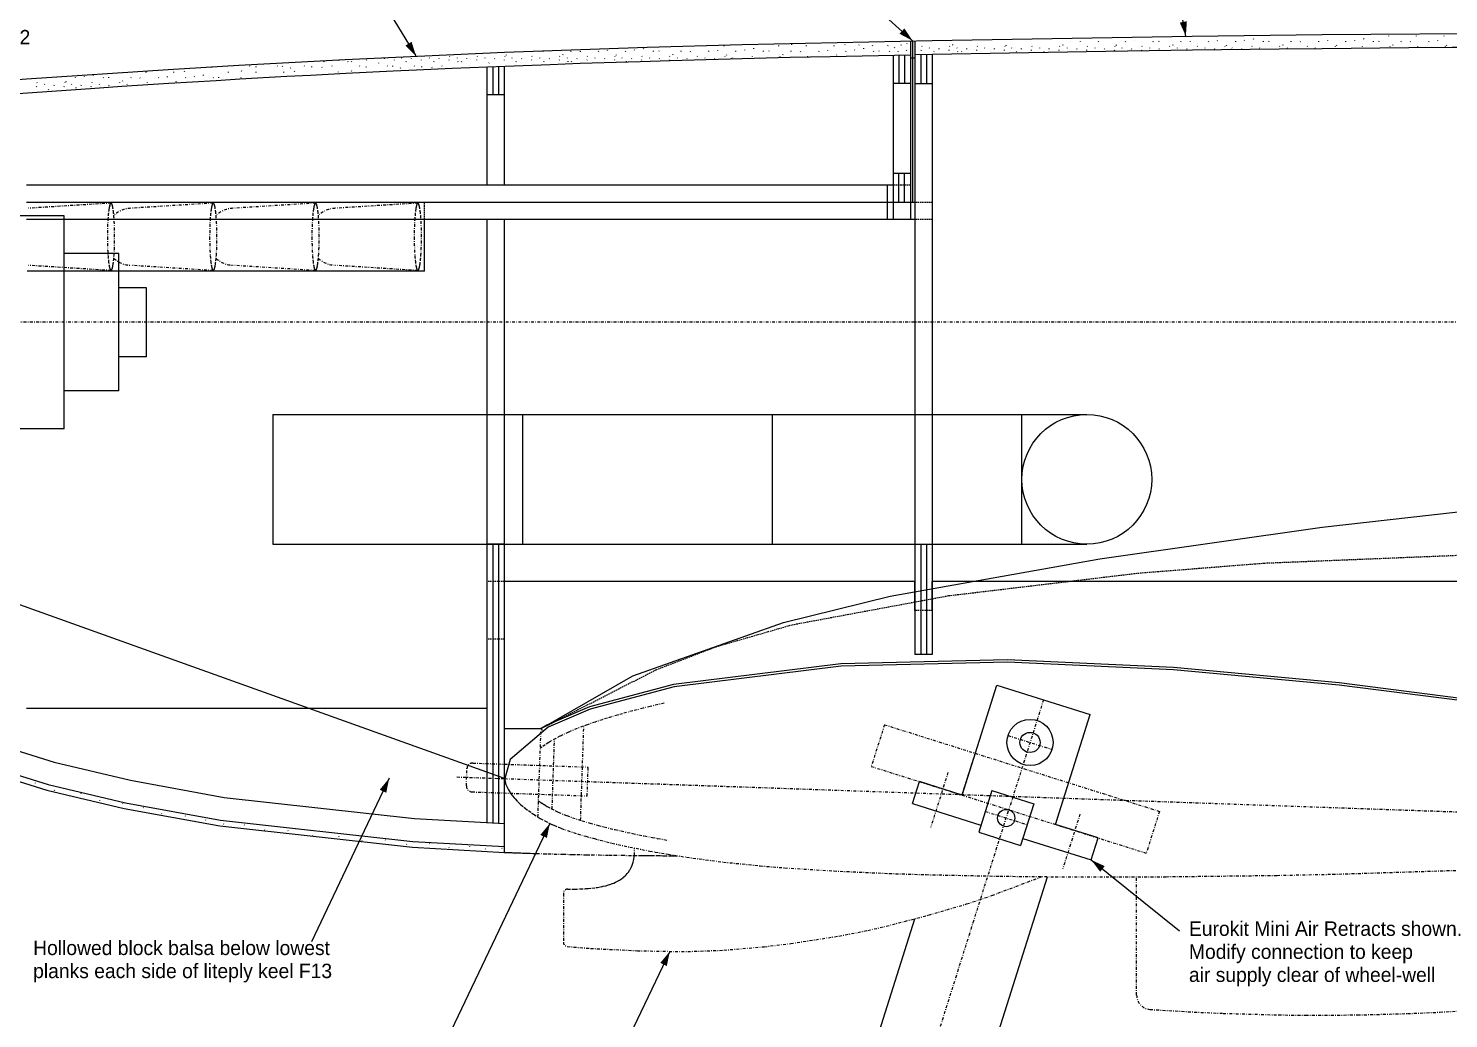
# Model space of a CAD drawing. Extents: x -1638 to 412, y -412 to 1290.
# Drawn here: x -1431 to -1184.7, y 964.2 to 1135.9 of the extents above; entities that cross this region are included whole.
import ezdxf
from ezdxf.enums import TextEntityAlignment as Align

# ---------------------------------------------------------------- set-up
doc = ezdxf.new("R2010")
doc.units = 0
doc.linetypes.add('DASHDOT', pattern=[1, 0.5, -0.25, 0, -0.25])
doc.linetypes.add('HIDDEN', pattern=[0.375, 0.25, -0.125])
for name, color, linetype in [('1', 7, 'CONTINUOUS'), ('4', 7, 'CONTINUOUS'), ('7', 7, 'CONTINUOUS'), ('8', 7, 'CONTINUOUS')]:
    doc.layers.add(name, color=color, linetype=linetype)
doc.styles.add('txt', font='TXT', dxfattribs={"height": 0.2})

# ---------------------------------------------------------------- blocks, each defined once
blk = doc.blocks.new('*O1')
at = {"layer": '1', "color": 195, "linetype": 'CONTINUOUS'}
for p, q in [((-76.2, 11.2522), (-76.2, -11.2522)), ((-76.2, 11.2522), (64.9478, 11.2522)), ((-32.9006, 11.2522), (-32.9006, -11.2522)), ((10.3988, 11.2522), (10.3988, -11.2522)), ((53.6956, -11.2522), (53.6956, 11.2522)), ((-76.2, -11.2522), (64.9478, -11.2522))]:
    blk.add_line(p, q, dxfattribs=at)
blk.add_circle((64.94775, 0), 11.2522, dxfattribs=at)
blk = doc.blocks.new('*D17')
at = {"layer": '7', "color": 215, "linetype": 'CONTINUOUS'}
blk.add_line((0, 0), (-13.4612, -28.3673), dxfattribs=at)
blk.add_solid([(-1.6364, -1.9907), (0, 0), (-0.5071, -2.5265)], dxfattribs=at)
blk = doc.blocks.new('*D20')
at = {"layer": '7', "color": 215, "linetype": 'CONTINUOUS'}
blk.add_line((0, 0), (-5.2664, 28.9411), dxfattribs=at)
blk.add_solid([(0.1673, 2.5715), (0, 0), (-1.0625, 2.3477)], dxfattribs=at)
blk = doc.blocks.new('*O22')
at = {"layer": '1', "color": 195, "linetype": 'CONTINUOUS'}
for p, q in [((-23.8168, 18), (-14.8168, 20.25)), ((-14.8168, -20.25), (-14.8168, 20.25)), ((-4.1168, 20.25), (-14.8168, 20.25)), ((-4.1168, -20.25), (-4.1168, 20.25)), ((-2.8168, -20.25), (-2.8168, 20.25)), ((9.1832, 20.25), (-2.8168, 20.25)), ((9.1832, -20.25), (9.1832, 20.25)), ((-23.8168, -18), (-23.8168, 18)), ((-2.8168, 19), (-4.1168, 19)), ((47.2832, 18.4886), (9.1832, 18.4886)), ((47.2832, -18.4912), (47.2832, 18.4886)), ((56.8082, 11.9049), (47.2832, 11.9049)), ((56.8082, -11.9076), (56.8082, 11.9049)), ((-50.1168, 0), (-50.1168, 9.4)), ((-50.1168, 9.4), (-48.8168, 9.4)), ((-48.8168, 0), (-48.8168, 9.4)), ((-29.2168, 9.4), (-36.7168, 9.4)), ((-36.7168, -9.4), (-36.7168, 9.4)), ((-29.2168, -9.4), (-29.2168, 9.4)), ((-55.3168, 6.25), (-54.7586, 7.2169)), ((-55.3168, 0), (-55.3168, 6.25)), ((-50.1168, 7.2169), (-54.7586, 7.2169)), ((-27.8168, -6.25), (-27.8168, 6.25)), ((-23.8168, 6.25), (-27.8168, 6.25)), ((61.5706, 5.9664), (56.8082, 5.9664)), ((61.5706, -5.969), (61.5706, 5.9664)), ((-56.0668, 4), (-56.8168, 3.25)), ((-56.8168, -3.25), (-56.8168, 3.25)), ((-56.0668, -4), (-56.0668, 4)), ((-55.3168, 4), (-56.0668, 4)), ((-55.3168, 3.25), (-56.0668, 3.25)), ((-54.7586, 3.6084), (-50.1168, 3.6084)), ((-36.7168, 4), (-48.8168, 4)), ((-44.8168, 3.25), (-48.8168, 3.25)), ((-44.8168, -4), (-44.8168, 4)), ((-27.8168, 2.5), (-29.2168, 2.5)), ((-55.3168, 0), (-55.3168, -6.25)), ((-50.1168, 0), (-50.1168, -9.4)), ((-48.8168, 0), (-48.8168, -9.4)), ((-56.0668, -4), (-56.8168, -3.25)), ((-55.3168, -3.25), (-56.0668, -3.25)), ((-55.3168, -4), (-56.0668, -4)), ((-54.7586, -3.6084), (-50.1168, -3.6084)), ((-44.8168, -3.25), (-48.8168, -3.25)), ((-36.7168, -4), (-48.8168, -4)), ((-27.8168, -2.5), (-29.2168, -2.5)), ((-55.3168, -6.25), (-54.7586, -7.2169)), ((-50.1168, -7.2169), (-54.7586, -7.2169)), ((-23.8168, -6.25), (-27.8168, -6.25)), ((61.5706, -5.969), (56.8082, -5.969)), ((-50.1168, -9.4), (-48.8168, -9.4)), ((-29.2168, -9.4), (-36.7168, -9.4)), ((56.8082, -11.9076), (47.2832, -11.9076)), ((-14.8168, -20.25), (-23.8168, -18)), ((-2.8168, -19), (-4.1168, -19)), ((47.2832, -18.4912), (9.1832, -18.4912)), ((-4.1168, -20.25), (-14.8168, -20.25)), ((9.1832, -20.25), (-2.8168, -20.25))]:
    blk.add_line(p, q, dxfattribs=at)
at = {"layer": '1', "color": 166, "linetype": 'DASHDOT'}
blk.add_line((-23.8168, 0), (-61.5706, 0), dxfattribs=at)
at = {"layer": '1', "color": 195, "linetype": 'CONTINUOUS'}
for centre, radius, start, end in [((-52.12189, 5.41265), 3.19501, 145.617892, 214.382111), ((-43.37482, 0), 11.94208, 162.412711, 197.587289), ((-52.12189, -5.41265), 3.19501, 145.617889, 214.382108)]:
    blk.add_arc(centre, radius, start, end, dxfattribs=at)
blk = doc.blocks.new('*D32')
at = {"layer": '7', "color": 215, "linetype": 'CONTINUOUS'}
blk.add_line((0, 0), (-26.5338, 24.1053), dxfattribs=at)
blk.add_solid([(-1.4302, 2.1437), (0, 0), (-2.2707, 1.2185)], dxfattribs=at)
blk = doc.blocks.new('*D33')
at = {"layer": '7', "color": 215, "linetype": 'CONTINUOUS'}
blk.add_line((0, 0), (-10.8036, 17.8245), dxfattribs=at)
blk.add_solid([(-0.7613, 2.4619), (0, 0), (-1.8303, 1.814)], dxfattribs=at)
blk = doc.blocks.new('*O49')
at = {"layer": '8', "color": 250, "linetype": 'CONTINUOUS', "style": 'txt'}
for s, p in [('Hollowed block balsa below lowest', (-74.0912, 1.25)), ('planks each side of liteply keel F13', (-74.0912, -2.7501))]:
    blk.add_text(s, height=2.5, dxfattribs=at).set_placement(p, align=Align.TOP_LEFT)
blk = doc.blocks.new('*D52')
at = {"layer": '7', "color": 215, "linetype": 'CONTINUOUS'}
blk.add_line((0, 0), (15.3305, -12.2934), dxfattribs=at)
blk.add_solid([(1.5594, -2.0516), (0, 0), (2.3414, -1.0764)], dxfattribs=at)
blk = doc.blocks.new('*D87')
at = {"layer": '7', "color": 215, "linetype": 'CONTINUOUS'}
blk.add_line((0, 0), (-17.7114, -37.1489), dxfattribs=at)
blk.add_solid([(-1.6401, -1.9877), (0, 0), (-0.5117, -2.5256)], dxfattribs=at)
blk = doc.blocks.new('*D171')
at = {"layer": '7', "color": 215, "linetype": 'CONTINUOUS'}
blk.add_line((0, 0), (-16.1797, -33.8719), dxfattribs=at)
blk.add_solid([(-1.6415, -1.9865), (0, 0), (-0.5136, -2.5252)], dxfattribs=at)

msp = doc.modelspace()

# ---------------------------------------------------------------- linework, layer by layer
at = {"layer": '1', "color": 250, "linetype": 'CONTINUOUS'}
for p, q in [((-1300.8656, 1132.9805), (-1300.8544, 1132.8806)), ((-1298.5754, 1133.1154), (-1298.5308, 1133.2152)), ((-1296.0656, 1132.9805), (-1296.0544, 1132.8806)), ((-1291.2656, 1132.9805), (-1291.2544, 1132.8806)), ((-1289.3618, 1133.0764), (-1289.3174, 1133.1762)), ((-1286.9474, 1133.0119), (-1286.9028, 1133.1119)), ((-1284.5704, 1132.927), (-1284.5258, 1133.027)), ((-1281.8822, 1132.927), (-1281.8376, 1133.027)), ((-1279.5964, 1133.0322), (-1279.5522, 1133.1322)), ((-1278.6142, 1133.2458), (-1278.57, 1133.3458)), ((-1270.65, 1133.0586), (-1270.6056, 1133.1584)), ((-1261.3586, 1132.9805), (-1261.314, 1133.0803)), ((-1251.5644, 1133.0586), (-1251.5198, 1133.1584)), ((-1250.1536, 1133.637), (-1250.153, 1133.6381)), ((-1248.5712, 1133.6682), (-1248.532, 1133.6095)), ((-1245.3536, 1133.637), (-1245.312, 1133.7302)), ((-1242.2728, 1132.9805), (-1242.2284, 1133.0803)), ((-1240.6678, 1133.637), (-1240.6234, 1133.737)), ((-1239.1262, 1133.8479), (-1239.1234, 1133.8438)), ((-1235.8678, 1133.637), (-1235.8234, 1133.737)), ((-1234.898, 1133.6835), (-1234.8534, 1133.7833)), ((-1232.4786, 1133.0586), (-1232.4342, 1133.1584)), ((-1231.0678, 1133.637), (-1231.0234, 1133.737)), ((-1229.4908, 1133.6761), (-1229.4464, 1133.6095)), ((-1226.2678, 1133.637), (-1226.2234, 1133.737)), ((-1224.7692, 1133.8714), (-1224.7248, 1133.8048)), ((-1223.1872, 1132.9805), (-1223.1426, 1133.0803)), ((-1221.5822, 1133.637), (-1221.5376, 1133.737)), ((-1220.0822, 1133.9104), (-1220.0378, 1133.8438)), ((-1218.4692, 1134.0921), (-1218.425, 1134.1921)), ((-1216.7822, 1133.637), (-1216.7376, 1133.737)), ((-1215.8122, 1133.6835), (-1215.7678, 1133.7833)), ((-1213.393, 1133.0586), (-1213.3484, 1133.1584)), ((-1211.9822, 1133.637), (-1211.9376, 1133.737)), ((-1210.405, 1133.6761), (-1210.3606, 1133.6095)), ((-1207.1822, 1133.637), (-1207.1376, 1133.737)), ((-1205.6836, 1133.8714), (-1205.6392, 1133.8048)), ((-1204.1014, 1132.9805), (-1204.057, 1133.0803)), ((-1202.4964, 1133.637), (-1202.452, 1133.737)), ((-1200.9964, 1133.9104), (-1200.952, 1133.8438)), ((-1199.3836, 1134.0921), (-1199.3392, 1134.1921)), ((-1197.6964, 1133.637), (-1197.652, 1133.737)), ((-1196.7266, 1133.6835), (-1196.682, 1133.7833)), ((-1195.0758, 1134.6812), (-1195.0646, 1134.5813)), ((-1194.3072, 1133.0586), (-1194.2628, 1133.1584)), ((-1192.8964, 1133.637), (-1192.852, 1133.737)), ((-1191.3194, 1133.6761), (-1191.275, 1133.6095)), ((-1190.2758, 1134.6812), (-1190.2646, 1134.5813)), ((-1188.0964, 1133.637), (-1188.052, 1133.737)), ((-1186.5978, 1133.8714), (-1186.5534, 1133.8048)), ((-1185.4758, 1134.6812), (-1185.4646, 1134.5813)), ((-1185.0158, 1132.9805), (-1184.9712, 1133.0803)), ((-1372.2874, 1130.4169), (-1372.243, 1130.5169)), ((-1369.219, 1130.6488), (-1369.1746, 1130.7486)), ((-1367.4874, 1130.4169), (-1367.443, 1130.5169)), ((-1366.2224, 1130.866), (-1366.178, 1130.7994)), ((-1364.5334, 1130.6488), (-1364.4888, 1130.7486)), ((-1362.8018, 1130.4169), (-1362.7572, 1130.5169)), ((-1362.7176, 1131.1485), (-1362.6732, 1131.0819)), ((-1361.4224, 1130.866), (-1361.378, 1130.7994)), ((-1359.7334, 1130.6488), (-1359.6888, 1130.7486)), ((-1358.0018, 1130.4169), (-1357.9572, 1130.5169)), ((-1357.9176, 1131.1485), (-1357.8732, 1131.0819)), ((-1357.3542, 1131.3579), (-1357.3278, 1131.417)), ((-1356.6224, 1130.866), (-1356.578, 1130.7994)), ((-1354.9334, 1130.6488), (-1354.8888, 1130.7486)), ((-1353.2018, 1130.4169), (-1353.1572, 1130.5169)), ((-1353.1176, 1131.1485), (-1353.0732, 1131.0819)), ((-1351.8224, 1130.866), (-1351.778, 1130.7994)), ((-1350.1334, 1130.6488), (-1350.0888, 1130.7486)), ((-1348.4018, 1130.4169), (-1348.3572, 1130.5169)), ((-1348.3176, 1131.1485), (-1348.2732, 1131.0819)), ((-1348.0628, 1131.2798), (-1348.0182, 1131.3796)), ((-1347.1366, 1130.866), (-1347.0922, 1130.7994)), ((-1345.4476, 1130.6488), (-1345.4032, 1130.7486)), ((-1343.716, 1130.4169), (-1343.6716, 1130.5169)), ((-1343.6318, 1131.1485), (-1343.5874, 1131.0819)), ((-1342.3366, 1130.866), (-1342.2922, 1130.7994)), ((-1341.6578, 1131.9363), (-1341.6164, 1132.0291)), ((-1340.6878, 1131.9828), (-1340.6554, 1132.0556)), ((-1340.6476, 1130.6488), (-1340.6032, 1130.7486)), ((-1338.916, 1130.4169), (-1338.8716, 1130.5169)), ((-1338.8318, 1131.1485), (-1338.7874, 1131.0819)), ((-1338.2686, 1131.3579), (-1338.224, 1131.4577)), ((-1337.5366, 1130.866), (-1337.4922, 1130.7994)), ((-1336.8578, 1131.9363), (-1336.8132, 1132.0363)), ((-1335.8476, 1130.6488), (-1335.8032, 1130.7486)), ((-1335.2806, 1131.9754), (-1335.2362, 1131.9088)), ((-1334.116, 1130.4169), (-1334.0716, 1130.5169)), ((-1334.0318, 1131.1485), (-1333.9874, 1131.0819)), ((-1332.7366, 1130.866), (-1332.6922, 1130.7994)), ((-1332.0578, 1131.9363), (-1332.0132, 1132.0363)), ((-1331.0476, 1130.6488), (-1331.0032, 1130.7486)), ((-1330.5592, 1132.1707), (-1330.5148, 1132.1041)), ((-1329.316, 1130.4169), (-1329.2716, 1130.5169)), ((-1329.2318, 1131.1485), (-1329.1874, 1131.0819)), ((-1328.977, 1131.2798), (-1328.9326, 1131.3796)), ((-1328.051, 1130.866), (-1328.0066, 1130.7994)), ((-1327.372, 1131.9363), (-1327.3276, 1132.0363)), ((-1326.362, 1130.6488), (-1326.3174, 1130.7486)), ((-1325.872, 1132.2097), (-1325.8276, 1132.1431)), ((-1324.6304, 1130.4169), (-1324.5858, 1130.5169)), ((-1324.5462, 1131.1485), (-1324.5018, 1131.0819)), ((-1324.2592, 1132.3914), (-1324.2148, 1132.4914)), ((-1323.251, 1130.866), (-1323.2066, 1130.7994)), ((-1322.572, 1131.9363), (-1322.5276, 1132.0363)), ((-1321.6022, 1131.9828), (-1321.5576, 1132.0826)), ((-1321.562, 1130.6488), (-1321.5174, 1130.7486)), ((-1319.8304, 1130.4169), (-1319.7858, 1130.5169)), ((-1319.7462, 1131.1485), (-1319.7018, 1131.0819)), ((-1319.1828, 1131.3579), (-1319.1384, 1131.4577)), ((-1318.451, 1130.866), (-1318.4066, 1130.7994)), ((-1317.772, 1131.9363), (-1317.7276, 1132.0363)), ((-1316.762, 1130.6488), (-1316.7174, 1130.7486)), ((-1316.195, 1131.9754), (-1316.1506, 1131.9088)), ((-1314.9462, 1131.1485), (-1314.9018, 1131.0819)), ((-1313.651, 1130.866), (-1313.6066, 1130.7994)), ((-1312.972, 1131.9363), (-1312.9276, 1132.0363)), ((-1311.962, 1130.6488), (-1311.9174, 1130.7486)), ((-1311.4734, 1132.1707), (-1311.429, 1132.1041)), ((-1310.3416, 1132.8941), (-1310.3402, 1132.8806)), ((-1310.1462, 1131.1485), (-1310.1018, 1131.0819)), ((-1309.8914, 1131.2798), (-1309.8468, 1131.3796)), ((-1308.9652, 1130.866), (-1308.9208, 1130.7994)), ((-1308.2864, 1131.9363), (-1308.2418, 1132.0363)), ((-1307.2494, 1130.709), (-1307.2318, 1130.7486)), ((-1306.7864, 1132.2097), (-1306.742, 1132.1431)), ((-1305.4604, 1131.1485), (-1305.416, 1131.0819)), ((-1305.1734, 1132.3914), (-1305.1292, 1132.4914)), ((-1304.1652, 1130.866), (-1304.1208, 1130.7994)), ((-1303.4864, 1131.9363), (-1303.4418, 1132.0363)), ((-1302.5164, 1131.9828), (-1302.472, 1132.0826)), ((-1300.6604, 1131.1485), (-1300.616, 1131.0819)), ((-1300.0972, 1131.3579), (-1300.0526, 1131.4577)), ((-1298.6864, 1131.9363), (-1298.6418, 1132.0363)), ((-1297.1092, 1131.9754), (-1297.0648, 1131.9088)), ((-1295.8604, 1131.1485), (-1295.816, 1131.0819)), ((-1293.8864, 1131.9363), (-1293.8418, 1132.0363)), ((-1292.3878, 1132.1707), (-1292.3434, 1132.1041)), ((-1291.0604, 1131.1485), (-1291.0202, 1131.0882)), ((-1290.8056, 1131.2798), (-1290.7612, 1131.3796)), ((-1289.2006, 1131.9363), (-1289.1562, 1132.0363)), ((-1287.7006, 1132.2097), (-1287.6562, 1132.1431)), ((-1286.0878, 1132.3914), (-1286.0434, 1132.4914)), ((-1284.4006, 1131.9363), (-1284.3562, 1132.0363)), ((-1283.4308, 1131.9828), (-1283.3862, 1132.0826)), ((-1281.5992, 1131.9646), (-1281.5548, 1132.0646)), ((-1280.7496, 1132.5623), (-1280.7052, 1132.6623)), ((-1280.109, 1131.8788), (-1280.0646, 1131.9788)), ((-1278.657, 1132.1351), (-1278.6126, 1132.2351)), ((-1276.0976, 1132.1176), (-1276.053, 1132.2176)), ((-1276.0134, 1132.8492), (-1275.969, 1132.7826)), ((-1274.7182, 1132.5667), (-1274.6738, 1132.5001)), ((-1273.9282, 1131.8624), (-1273.8838, 1131.9622)), ((-1273.0292, 1132.3495), (-1272.9846, 1132.4493)), ((-1271.2976, 1132.1176), (-1271.253, 1132.2176)), ((-1271.2134, 1132.8492), (-1271.169, 1132.7826)), ((-1269.9182, 1132.5667), (-1269.8738, 1132.5001)), ((-1269.8082, 1131.9331), (-1269.7638, 1131.8665)), ((-1269.1282, 1131.8624), (-1269.0838, 1131.9622)), ((-1268.2292, 1132.3495), (-1268.1846, 1132.4493)), ((-1266.4976, 1132.1176), (-1266.453, 1132.2176)), ((-1266.4134, 1132.8492), (-1266.369, 1132.7826)), ((-1265.1182, 1132.5667), (-1265.0738, 1132.5001)), ((-1263.4292, 1132.3495), (-1263.3846, 1132.4493)), ((-1261.6976, 1132.1176), (-1261.653, 1132.2176)), ((-1261.6134, 1132.8492), (-1261.569, 1132.7826)), ((-1260.4324, 1132.5667), (-1260.388, 1132.5001)), ((-1259.6426, 1131.8624), (-1259.598, 1131.9622)), ((-1258.7434, 1132.3495), (-1258.699, 1132.4493)), ((-1257.0118, 1132.1176), (-1256.9674, 1132.2176)), ((-1256.9276, 1132.8492), (-1256.8832, 1132.7826)), ((-1255.6324, 1132.5667), (-1255.588, 1132.5001)), ((-1254.8426, 1131.8624), (-1254.798, 1131.9622)), ((-1253.9434, 1132.3495), (-1253.899, 1132.4493)), ((-1252.2118, 1132.1176), (-1252.1674, 1132.2176)), ((-1252.1276, 1132.8492), (-1252.0832, 1132.7826)), ((-1250.8324, 1132.5667), (-1250.788, 1132.5001)), ((-1249.1434, 1132.3495), (-1249.099, 1132.4493)), ((-1247.4118, 1132.1176), (-1247.3674, 1132.2176)), ((-1247.3276, 1132.8492), (-1247.2832, 1132.7826)), ((-1246.0324, 1132.5667), (-1245.988, 1132.5001)), ((-1244.3434, 1132.3495), (-1244.299, 1132.4493)), ((-1242.6118, 1132.1176), (-1242.5674, 1132.2176)), ((-1242.5276, 1132.8492), (-1242.4832, 1132.7826)), ((-1241.3468, 1132.5667), (-1241.3024, 1132.5001)), ((-1239.6578, 1132.3495), (-1239.6132, 1132.4493)), ((-1237.9262, 1132.1176), (-1237.8816, 1132.2176)), ((-1237.842, 1132.8492), (-1237.7976, 1132.7826)), ((-1236.5468, 1132.5667), (-1236.5024, 1132.5001)), ((-1234.8578, 1132.3495), (-1234.8132, 1132.4493)), ((-1233.042, 1132.8492), (-1232.9976, 1132.7826)), ((-1231.7468, 1132.5667), (-1231.7024, 1132.5001)), ((-1230.0578, 1132.3495), (-1230.0132, 1132.4493)), ((-1228.242, 1132.8492), (-1228.1976, 1132.7826)), ((-1226.9468, 1132.5667), (-1226.9024, 1132.5001)), ((-1225.2578, 1132.3495), (-1225.2132, 1132.4493)), ((-1223.442, 1132.8492), (-1223.3976, 1132.7826)), ((-1222.261, 1132.5667), (-1222.2166, 1132.5001)), ((-1220.572, 1132.3495), (-1220.5276, 1132.4493)), ((-1218.7562, 1132.8492), (-1218.7118, 1132.7826)), ((-1217.461, 1132.5667), (-1217.4166, 1132.5001)), ((-1213.9562, 1132.8492), (-1213.9118, 1132.7826)), ((-1212.661, 1132.5667), (-1212.6166, 1132.5001)), ((-1209.1562, 1132.8492), (-1209.1118, 1132.7826)), ((-1207.861, 1132.5667), (-1207.8166, 1132.5001)), ((-1204.3562, 1132.8492), (-1204.3118, 1132.7826)), ((-1199.6706, 1132.8492), (-1199.6262, 1132.7826)), ((-1194.8706, 1132.8492), (-1194.8262, 1132.7826)), ((-1190.0706, 1132.8492), (-1190.0262, 1132.7826)), ((-1185.2706, 1132.8492), (-1185.2262, 1132.7826)), ((-1410.5798, 1128.3864), (-1410.5686, 1128.2865)), ((-1405.7798, 1128.3864), (-1405.7686, 1128.2865)), ((-1403.876, 1128.4823), (-1403.8316, 1128.5821)), ((-1399.1262, 1129.2078), (-1399.0878, 1129.1503)), ((-1396.2942, 1128.3864), (-1396.283, 1128.2865)), ((-1394.0038, 1128.5213), (-1393.9594, 1128.6211)), ((-1392.6162, 1129.4513), (-1392.5718, 1129.3847)), ((-1391.4942, 1128.3864), (-1391.483, 1128.2865)), ((-1391.4674, 1129.2244), (-1391.423, 1129.3242)), ((-1387.8162, 1129.4513), (-1387.7718, 1129.3847)), ((-1386.863, 1129.3415), (-1386.8186, 1129.4413)), ((-1386.6942, 1128.3864), (-1386.683, 1128.2865)), ((-1385.5484, 1129.1388), (-1385.504, 1129.0722)), ((-1384.7904, 1128.4823), (-1384.7458, 1128.5821)), ((-1383.1306, 1129.4513), (-1383.0862, 1129.3847)), ((-1381.8248, 1129.2244), (-1381.7802, 1129.3242)), ((-1380.0466, 1129.2169), (-1380.0022, 1129.1503)), ((-1379.7182, 1130.1617), (-1379.6736, 1130.2615)), ((-1378.3306, 1129.4513), (-1378.2862, 1129.3847)), ((-1377.2084, 1128.3864), (-1377.203, 1128.3369)), ((-1377.0874, 1130.4169), (-1377.069, 1130.4584)), ((-1375.5982, 1130.2324), (-1375.5538, 1130.1658)), ((-1374.9182, 1130.1617), (-1374.8736, 1130.2615)), ((-1374.9182, 1128.5213), (-1374.8736, 1128.6211)), ((-1373.5306, 1129.4513), (-1373.4862, 1129.3847)), ((-1372.3818, 1129.2244), (-1372.3372, 1129.3242)), ((-1370.1966, 1129.8883), (-1370.1522, 1129.9881)), ((-1368.7306, 1129.4513), (-1368.6862, 1129.3847)), ((-1367.7774, 1129.3415), (-1367.7328, 1129.4413)), ((-1366.4628, 1129.1388), (-1366.4184, 1129.0722)), ((-1365.4324, 1130.1617), (-1365.388, 1130.2615)), ((-1364.0448, 1129.4513), (-1364.0004, 1129.3847)), ((-1362.739, 1129.2244), (-1362.6946, 1129.3242)), ((-1360.9608, 1129.2169), (-1360.9164, 1129.1503)), ((-1360.6324, 1130.1617), (-1360.588, 1130.2615)), ((-1359.2448, 1129.4513), (-1359.2004, 1129.3847)), ((-1356.5124, 1130.2324), (-1356.468, 1130.1658)), ((-1355.8324, 1130.1617), (-1355.788, 1130.2615)), ((-1354.4448, 1129.4513), (-1354.4294, 1129.4282)), ((-1351.111, 1129.8883), (-1351.0664, 1129.9881)), ((-1346.3468, 1130.1617), (-1346.3022, 1130.2615)), ((-1341.5468, 1130.1617), (-1341.5022, 1130.2615)), ((-1337.4268, 1130.2324), (-1337.3824, 1130.1658)), ((-1336.7468, 1130.1617), (-1336.7022, 1130.2615)), ((-1327.24, 1130.2088), (-1327.2166, 1130.2615)), ((-1429.5446, 1125.8228), (-1429.5, 1125.9228)), ((-1429.4604, 1126.5544), (-1429.416, 1126.4878)), ((-1428.1652, 1126.2719), (-1428.1208, 1126.2053)), ((-1427.4862, 1127.3422), (-1427.462, 1127.3965)), ((-1426.4762, 1126.0547), (-1426.4316, 1126.1545)), ((-1424.7446, 1125.8228), (-1424.7, 1125.9228)), ((-1424.6604, 1126.5544), (-1424.616, 1126.4878)), ((-1424.4056, 1126.6857), (-1424.361, 1126.7855)), ((-1423.4794, 1126.2719), (-1423.435, 1126.2053)), ((-1422.8006, 1127.3422), (-1422.756, 1127.4422)), ((-1422.6896, 1125.5676), (-1422.645, 1125.6674)), ((-1421.7904, 1126.0547), (-1421.746, 1126.1545)), ((-1421.3006, 1127.6156), (-1421.2562, 1127.549)), ((-1420.0588, 1125.8228), (-1420.0144, 1125.9228)), ((-1419.9746, 1126.5544), (-1419.9302, 1126.4878)), ((-1419.6876, 1127.7973), (-1419.6438, 1127.8963)), ((-1418.6794, 1126.2719), (-1418.635, 1126.2053)), ((-1418.0006, 1127.3422), (-1417.956, 1127.4422)), ((-1417.0306, 1127.3887), (-1416.9862, 1127.4885)), ((-1416.9904, 1126.0547), (-1416.946, 1126.1545)), ((-1415.1746, 1126.5544), (-1415.1302, 1126.4878)), ((-1414.6114, 1126.7638), (-1414.5668, 1126.8636)), ((-1413.8794, 1126.2719), (-1413.835, 1126.2053)), ((-1413.2006, 1127.3422), (-1413.156, 1127.4422)), ((-1411.6234, 1127.3813), (-1411.579, 1127.3147)), ((-1410.3746, 1126.5544), (-1410.3302, 1126.4878)), ((-1408.4006, 1127.3422), (-1408.356, 1127.4422)), ((-1406.902, 1127.5766), (-1406.8576, 1127.51)), ((-1405.3198, 1126.6857), (-1405.2754, 1126.7855)), ((-1403.7148, 1127.3422), (-1403.6704, 1127.4422)), ((-1402.2148, 1127.6156), (-1402.1704, 1127.549)), ((-1400.602, 1127.7973), (-1400.5576, 1127.8973)), ((-1398.9148, 1127.3422), (-1398.8704, 1127.4422)), ((-1397.945, 1127.3887), (-1397.9004, 1127.4885)), ((-1394.1076, 1127.3584), (-1394.0704, 1127.4422)), ((-1427.4538, 1125.2942), (-1427.4092, 1125.394)), ((-1429.8028, 1005.0749), (-1429.7584, 1005.0083)), ((-1426.4982, 1003.8267), (-1426.4538, 1003.7601)), ((-1421.884, 1003.2025), (-1421.8396, 1003.1359)), ((-1418.6418, 1002.0167), (-1418.5974, 1001.9501)), ((-1414.6512, 1001.5174), (-1414.6068, 1001.4508)), ((-1411.0348, 1000.7685), (-1410.9904, 1000.7019)), ((-1407.8548, 999.7699), (-1407.8104, 999.7033)), ((-1403.7396, 999.3331), (-1403.6952, 999.2665)), ((-1400.248, 998.6465), (-1400.2036, 998.5799)), ((-1397.1214, 997.9738), (-1397.077, 997.9072)), ((-1393.505, 997.7866), (-1393.4606, 997.72)), ((-1390.0132, 996.9129), (-1389.9688, 996.8463)), ((-1385.9604, 996.788), (-1385.916, 996.7214)), ((-1381.658, 995.9143), (-1381.6136, 995.8477)), ((-1377.1688, 995.7895), (-1377.1244, 995.7229)), ((-1373.1158, 995.0405), (-1373.0714, 994.9739)), ((-1369.063, 995.1653), (-1369.0186, 995.0987)), ((-1365.3842, 994.4164), (-1365.3398, 994.3498)), ((-1361.3936, 994.5412), (-1361.3492, 994.4746)), ((-1358.0266, 993.8547), (-1357.9822, 993.7881)), ((-1354.4726, 994.1044), (-1354.4282, 994.0378)), ((-1351.729, 993.6051), (-1351.6846, 993.5385)), ((-1348.8608, 993.7299), (-1348.8164, 993.6633))]:
    msp.add_line(p, q, dxfattribs=at)
at = {"layer": '1', "color": 5, "linetype": 'CONTINUOUS'}
for p, q in [((-1278.0004, 1133.787), (-1278.0004, 1102.7645)), ((-1277.6004, 1133.795), (-1277.6004, 1105.7645)), ((-1277.2004, 1133.8031), (-1277.2004, 1027.31)), ((-1281.0004, 1131.3254), (-1281.0004, 1102.7645)), ((-1274.2004, 1131.4623), (-1274.2004, 1027.31)), ((-1351.3654, 1108.7645), (-1351.3654, 1129.2888)), ((-1348.3654, 1108.7645), (-1348.3654, 1129.4087)), ((-1278.0004, 1126.4026), (-1281.0004, 1126.4026)), ((-1277.2004, 1126.4026), (-1274.2004, 1126.4026)), ((-1281.0004, 1108.7645), (-1431.2776, 1108.7645)), ((-1282.0004, 1108.7645), (-1282.0004, 1102.7645)), ((-1278.0004, 1110.7645), (-1281.0004, 1110.7645)), ((-1277.2004, 1105.7645), (-1431.2776, 1105.7645)), ((-1277.2004, 1102.7645), (-1431.2776, 1102.7645)), ((-1362.2614, 1093.8069), (-1362.2614, 1102.7645)), ((-1351.3654, 998.1412), (-1351.3654, 1102.7645)), ((-1348.3654, 993.0029), (-1348.3654, 1102.7645)), ((-1362.2614, 1093.8069), (-1431.1802, 1093.8069)), ((-1348.3654, 1046.4606), (-1351.3654, 1046.4606)), ((-1277.2004, 1046.4606), (-1274.2004, 1046.4606)), ((-1351.3654, 1029.965), (-1351.3654, 1039.965)), ((-1277.2004, 1039.965), (-1348.3654, 1039.965)), ((-1277.2004, 1034.965), (-1277.2004, 1039.965)), ((-1274.2004, 1034.965), (-1274.2004, 1039.965)), ((-1175.7612, 1039.965), (-1274.2004, 1039.965)), ((-1348.3654, 1014.4692), (-1348.3654, 1029.965)), ((-1274.2004, 1027.31), (-1277.2004, 1027.31)), ((-1351.3654, 1017.965), (-1431.2776, 1017.965)), ((-1348.3654, 1014.4692), (-1342.042, 1014.4692)), ((-1348.3654, 1014.4692), (-1342.042, 1014.4692)), ((-1342.042, 1014.4692), (-1341.832, 1014.1339)), ((-1271.8298, 932.9943), (-1254.2406, 988.7802)), ((-1290.6562, 938.9303), (-1277.2444, 981.4674))]:
    msp.add_line(p, q, dxfattribs=at)
at = {"layer": '1', "color": 253, "linetype": 'CONTINUOUS'}
for p, q in [((-1280.0004, 1131.3459), (-1280.0004, 1126.4026)), ((-1279.0004, 1131.3663), (-1279.0004, 1126.4026)), ((-1276.2004, 1131.4227), (-1276.2004, 1126.4026)), ((-1275.2004, 1131.4426), (-1275.2004, 1126.4026)), ((-1350.3654, 1124.4087), (-1350.3654, 1129.3292)), ((-1349.3654, 1124.4087), (-1349.3654, 1129.3692)), ((-1280.0004, 1105.7645), (-1280.0004, 1110.7645)), ((-1279.0004, 1105.7645), (-1279.0004, 1110.7645)), ((-1350.3654, 998.0948), (-1350.3654, 1046.4606)), ((-1349.3654, 998.0502), (-1349.3654, 1046.4606)), ((-1276.2004, 1046.4606), (-1276.2004, 1027.31)), ((-1275.2004, 1046.4606), (-1275.2004, 1027.31))]:
    msp.add_line(p, q, dxfattribs=at)
at = {"layer": '1', "color": 202, "linetype": 'HIDDEN'}
for p, q in [((-1278.0004, 1108.7645), (-1281.0004, 1108.7645)), ((-1362.2614, 1102.7645), (-1362.2614, 1105.7645)), ((-1274.2004, 1105.7645), (-1277.2004, 1105.7645)), ((-1274.2004, 1102.7645), (-1277.2004, 1102.7645)), ((-1348.3654, 1039.965), (-1351.3654, 1039.965)), ((-1274.2004, 1034.965), (-1277.2004, 1034.965)), ((-1348.3654, 1029.965), (-1351.3654, 1029.965))]:
    msp.add_line(p, q, dxfattribs=at)
at = {"layer": '1', "color": 155, "linetype": 'DASHDOT'}
for p, q in [((-1416.6246, 1105.6372), (-1430.9508, 1104.7409)), ((-1398.8864, 1105.6372), (-1413.2126, 1104.7409)), ((-1381.1484, 1105.6372), (-1395.4746, 1104.7409)), ((-1363.4102, 1105.6372), (-1377.7364, 1104.7409)), ((-1416.6246, 1093.9342), (-1430.9508, 1094.8305)), ((-1398.8864, 1093.9342), (-1413.2126, 1094.8305)), ((-1381.1484, 1093.9342), (-1395.4746, 1094.8305)), ((-1363.4102, 1093.9342), (-1377.7364, 1094.8305)), ((-1335.1932, 998.5525), (-1334.6212, 1014.9302)), ((-1282.4874, 1015.1537), (-1284.7726, 1007.9055)), ((-1282.4872, 1015.1537), (-1234.8014, 1000.1183)), ((-1342.5774, 999.1327), (-1342.0586, 1013.9929)), ((-1340.1278, 1000.5102), (-1339.704, 1012.6501)), ((-1269.0366, 1002.9433), (-1266.751, 1010.1921)), ((-1354.9966, 1004.5307), (-1354.8918, 1007.529)), ((-1353.8576, 1008.4935), (-1333.8698, 1007.7955)), ((-1334.0442, 1002.7985), (-1333.8698, 1007.7955)), ((-1284.7726, 1007.9055), (-1237.0868, 992.8701)), ((-1252.8234, 997.8313), (-1250.5378, 1005.08)), ((-1354.032, 1003.4965), (-1334.0442, 1002.7985)), ((-1234.8016, 1000.1183), (-1237.0868, 992.8701)), ((-1325.8672, 992.4688), (-1325.8672, 993.7562)), ((-1238.7608, 968.2478), (-1238.7608, 988.7532)), ((-1338.1804, 985.8716), (-1338.1804, 977.4049))]:
    msp.add_line(p, q, dxfattribs=at)
at = {"layer": '1', "color": 166, "linetype": 'DASHDOT'}
for p, q in [((-524.8788, 1084.965), (-1495.8776, 1084.965)), ((-1254.9156, 1019.4621), (-1260.9298, 1000.3878)), ((-1261.061, 1013.2736), (-1253.4312, 1010.868)), ((-1356.6486, 1006.0894), (-1348.3482, 1005.7996)), ((-1348.3482, 1005.7995), (-1060.4288, 995.7452)), ((-1271.4722, 1006.8574), (-1274.4792, 997.3202)), ((-1267.0988, 980.8216), (-1260.9298, 1000.3878)), ((-1265.005, 1000.0999), (-1257.7566, 997.8145)), ((-1248.583, 999.6404), (-1251.59, 990.1033)), ((-1292.2776, 900.9649), (-1267.099, 980.8216))]:
    msp.add_line(p, q, dxfattribs=at)
at = {"layer": '1', "color": 212, "linetype": 'CONTINUOUS'}
msp.add_line((-1348.3654, 1005.8056), (-1508.3408, 1063.1268), dxfattribs=at)
at = {"layer": '1', "color": 195, "linetype": 'CONTINUOUS'}
for p, q in [((-1269.0364, 1002.9438), (-1263.0222, 1022.0181)), ((-1263.0222, 1022.0181), (-1246.809, 1016.9061)), ((-1252.8232, 997.8318), (-1246.809, 1016.9061)), ((-1277.6304, 1001.4594), (-1276.4276, 1005.2742)), ((-1269.0364, 1002.9438), (-1276.4276, 1005.2742)), ((-1263.8622, 1003.724), (-1266.1476, 996.4757)), ((-1263.8622, 1003.724), (-1256.614, 1001.4386)), ((-1277.6304, 1001.4594), (-1265.7566, 997.7156)), ((-1256.614, 1001.4386), (-1258.8994, 994.1904)), ((-1245.4318, 995.5013), (-1252.8232, 997.8318)), ((-1266.1476, 996.4757), (-1258.8994, 994.1904)), ((-1258.5084, 995.4302), (-1246.6346, 991.6864)), ((-1246.6346, 991.6864), (-1245.4318, 995.5013)), ((-1246.6346, 991.6864), (-1245.4318, 995.5013))]:
    msp.add_line(p, q, dxfattribs=at)
at = {"layer": '1', "color": 5, "linetype": 'CONTINUOUS'}
for points in [[(-1508.2776, 1119.7995), (-1505.277655, 1120.183503), (-1497.079885, 1121.183912), (-1480.660927, 1122.984582), (-1464.216382, 1124.554738), (-1453.242478, 1125.494986), (-1431.277588, 1127.177987), (-1406.724257, 1128.828037), (-1394.443306, 1129.567462), (-1376.016659, 1130.566589), (-1348.365263, 1131.810599), (-1323.649492, 1132.666316), (-1307.168178, 1133.126429), (-1274.200297, 1133.86272), (-1229.119475, 1134.620514), (-1206.577563, 1134.886587), (-1172.7612, 1135.1166)], [(-1434.2776, 1124.5548), (-1431.095607, 1124.785091), (-1420.198041, 1125.545265), (-1414.748053, 1125.908779), (-1406.571596, 1126.433067), (-1398.393402, 1126.93189), (-1394.303667, 1127.171652), (-1386.12294, 1127.631678), (-1382.031959, 1127.851861), (-1375.894727, 1128.169737), (-1367.710359, 1128.570214), (-1363.617589, 1128.760353), (-1357.477714, 1129.032823), (-1348.266315, 1129.412602), (-1340.462616, 1129.707196), (-1335.259472, 1129.890539), (-1324.851731, 1130.22845), (-1319.647209, 1130.384152), (-1309.237051, 1130.671882), (-1298.825662, 1130.931826), (-1291.884201, 1131.091926), (-1278.0004, 1131.3865)], [(-1277.2004, 1131.4026), (-1274.147737, 1131.463283), (-1260.797448, 1131.715734), (-1254.122128, 1131.8336), (-1244.108896, 1131.999219), (-1229.088405, 1132.220759), (-1214.067027, 1132.407402), (-1206.555965, 1132.486714), (-1191.533012, 1132.61547), (-1184.021089, 1132.664175), (-1172.7526, 1132.7166)], [(-1508.2776, 1050.1304), (-1500.737472, 1039.148096), (-1495.922612, 1034.415373), (-1484.861383, 1026.433512), (-1474.958101, 1020.924123), (-1454.185568, 1012.075286), (-1427.781981, 1003.796244), (-1414.314464, 1000.615917), (-1397.772568, 997.610638), (-1364.35005, 993.915382), (-1348.3654, 993.0029)], [(-1499.2778, 1045.2245), (-1496.931137, 1042.381368), (-1492.47497, 1038.033746), (-1482.052986, 1030.555263), (-1472.565171, 1025.303127), (-1452.380884, 1016.730294), (-1426.501359, 1008.624811), (-1413.261383, 1005.499679), (-1396.983644, 1002.543963), (-1364.001253, 998.902384), (-1348.3654, 998.0073)], [(-1502.2776, 1042.5746), (-1499.976204, 1039.794778), (-1495.233039, 1035.139039), (-1484.299662, 1027.257857), (-1474.479504, 1021.799922), (-1453.824668, 1013.006267), (-1427.525869, 1004.761943), (-1414.103837, 1001.59267), (-1397.614755, 998.597324), (-1364.280205, 994.912838), (-1348.3654, 994.0037)], [(-1060.4288, 995.9453), (-1089.015217, 1002.817229), (-1117.63686, 1008.675763), (-1146.282111, 1013.865699), (-1174.952377, 1018.337569), (-1203.651029, 1021.992273), (-1232.383544, 1024.681425), (-1261.163478, 1026.008675), (-1290.01356, 1025.330459), (-1318.966468, 1021.705677), (-1333.514341, 1017.85046), (-1340.829623, 1014.734412), (-1347.378417, 1009.114787), (-1348.3482, 1005.7995)], [(-1060.4288, 996.3595), (-1088.928519, 1003.207662), (-1117.561138, 1009.068496), (-1146.215598, 1014.260119), (-1174.896266, 1018.733639), (-1203.607185, 1022.389859), (-1232.355727, 1025.080392), (-1261.158964, 1026.408559), (-1290.042883, 1025.729122), (-1319.053053, 1022.095953), (-1333.656159, 1018.224153), (-1341.049605, 1015.063708), (-1342.042, 1014.4692)], [(-1060.4288, 996.3595), (-1088.928519, 1003.207662), (-1117.561138, 1009.068496), (-1146.215598, 1014.260119), (-1174.896266, 1018.733639), (-1203.607185, 1022.389859), (-1232.355727, 1025.080392), (-1261.158964, 1026.408559), (-1290.042883, 1025.729122), (-1319.053053, 1022.095953), (-1333.656159, 1018.224153), (-1341.049605, 1015.063708), (-1342.042, 1014.4692)]]:
    msp.add_lwpolyline(points, dxfattribs=at)
at = {"layer": '1', "color": 155, "linetype": 'DASHDOT'}
for points in [[(-1415.99185, 1099.7857, 0.005377), (-1416.00401, 1100.927271, 0.005815), (-1416.040023, 1102.024972, 0.006843), (-1416.098504, 1103.036619, 0.008899), (-1416.177207, 1103.923335, 0.013185), (-1416.273107, 1104.651044, 0.023737), (-1416.382519, 1105.191781, 0.060726), (-1416.501237, 1105.524765, 0.274819), (-1416.6247, 1105.6372, 0.274819), (-1416.748163, 1105.524765, 0.060726), (-1416.866881, 1105.191781, 0.023737), (-1416.976293, 1104.651044, 0.013185), (-1417.072193, 1103.923335, 0.008899), (-1417.150896, 1103.036619, 0.006843), (-1417.209377, 1102.024972, 0.005815), (-1417.24539, 1100.927271, 0.005377), (-1417.25755, 1099.7857, 0.005377), (-1417.24539, 1098.644129, 0.005815), (-1417.209377, 1097.546428, 0.006843), (-1417.150896, 1096.534781, 0.008899), (-1417.072193, 1095.648065, 0.013185), (-1416.976293, 1094.920356, 0.023737), (-1416.866881, 1094.379619, 0.060726), (-1416.748163, 1094.046635, 0.274819), (-1416.6247, 1093.9342, 0.274819), (-1416.501237, 1094.046635, 0.060726), (-1416.382519, 1094.379619, 0.023737), (-1416.273107, 1094.920356, 0.013185), (-1416.177207, 1095.648065, 0.008899), (-1416.098504, 1096.534781, 0.006843), (-1416.040023, 1097.546428, 0.005815), (-1416.00401, 1098.644129, 0.005377)], [(-1398.25355, 1099.7857, 0.005377), (-1398.26571, 1100.927271, 0.005815), (-1398.301723, 1102.024972, 0.006843), (-1398.360204, 1103.036619, 0.008899), (-1398.438907, 1103.923335, 0.013185), (-1398.534807, 1104.651044, 0.023737), (-1398.644219, 1105.191781, 0.060726), (-1398.762937, 1105.524765, 0.274819), (-1398.8864, 1105.6372, 0.274819), (-1399.009863, 1105.524765, 0.060726), (-1399.128581, 1105.191781, 0.023737), (-1399.237993, 1104.651044, 0.013185), (-1399.333893, 1103.923335, 0.008899), (-1399.412596, 1103.036619, 0.006843), (-1399.471077, 1102.024972, 0.005815), (-1399.50709, 1100.927271, 0.005377), (-1399.51925, 1099.7857, 0.005377), (-1399.50709, 1098.644129, 0.005815), (-1399.471077, 1097.546428, 0.006843), (-1399.412596, 1096.534781, 0.008899), (-1399.333893, 1095.648065, 0.013185), (-1399.237993, 1094.920356, 0.023737), (-1399.128581, 1094.379619, 0.060726), (-1399.009863, 1094.046635, 0.274819), (-1398.8864, 1093.9342, 0.274819), (-1398.762937, 1094.046635, 0.060726), (-1398.644219, 1094.379619, 0.023737), (-1398.534807, 1094.920356, 0.013185), (-1398.438907, 1095.648065, 0.008899), (-1398.360204, 1096.534781, 0.006843), (-1398.301723, 1097.546428, 0.005815), (-1398.26571, 1098.644129, 0.005377)], [(-1380.51555, 1099.7857, 0.005377), (-1380.52771, 1100.927271, 0.005815), (-1380.563723, 1102.024972, 0.006843), (-1380.622204, 1103.036619, 0.008899), (-1380.700907, 1103.923335, 0.013185), (-1380.796807, 1104.651044, 0.023737), (-1380.906219, 1105.191781, 0.060726), (-1381.024937, 1105.524765, 0.274819), (-1381.1484, 1105.6372, 0.274819), (-1381.271863, 1105.524765, 0.060726), (-1381.390581, 1105.191781, 0.023737), (-1381.499993, 1104.651044, 0.013185), (-1381.595893, 1103.923335, 0.008899), (-1381.674596, 1103.036619, 0.006843), (-1381.733077, 1102.024972, 0.005815), (-1381.76909, 1100.927271, 0.005377), (-1381.78125, 1099.7857, 0.005377), (-1381.76909, 1098.644129, 0.005815), (-1381.733077, 1097.546428, 0.006843), (-1381.674596, 1096.534781, 0.008899), (-1381.595893, 1095.648065, 0.013185), (-1381.499993, 1094.920356, 0.023737), (-1381.390581, 1094.379619, 0.060726), (-1381.271863, 1094.046635, 0.274819), (-1381.1484, 1093.9342, 0.274819), (-1381.024937, 1094.046635, 0.060726), (-1380.906219, 1094.379619, 0.023737), (-1380.796807, 1094.920356, 0.013185), (-1380.700907, 1095.648065, 0.008899), (-1380.622204, 1096.534781, 0.006843), (-1380.563723, 1097.546428, 0.005815), (-1380.52771, 1098.644129, 0.005377)], [(-1362.77735, 1099.7857, 0.005377), (-1362.78951, 1100.927271, 0.005815), (-1362.825523, 1102.024972, 0.006843), (-1362.884004, 1103.036619, 0.008899), (-1362.962707, 1103.923335, 0.013185), (-1363.058607, 1104.651044, 0.023737), (-1363.168019, 1105.191781, 0.060726), (-1363.286737, 1105.524765, 0.274819), (-1363.4102, 1105.6372, 0.274819), (-1363.533663, 1105.524765, 0.060726), (-1363.652381, 1105.191781, 0.023737), (-1363.761793, 1104.651044, 0.013185), (-1363.857693, 1103.923335, 0.008899), (-1363.936396, 1103.036619, 0.006843), (-1363.994877, 1102.024972, 0.005815), (-1364.03089, 1100.927271, 0.005377), (-1364.04305, 1099.7857, 0.005377), (-1364.03089, 1098.644129, 0.005815), (-1363.994877, 1097.546428, 0.006843), (-1363.936396, 1096.534781, 0.008899), (-1363.857693, 1095.648065, 0.013185), (-1363.761793, 1094.920356, 0.023737), (-1363.652381, 1094.379619, 0.060726), (-1363.533663, 1094.046635, 0.274819), (-1363.4102, 1093.9342, 0.274819), (-1363.286737, 1094.046635, 0.060726), (-1363.168019, 1094.379619, 0.023737), (-1363.058607, 1094.920356, 0.013185), (-1362.962707, 1095.648065, 0.008899), (-1362.884004, 1096.534781, 0.006843), (-1362.825523, 1097.546428, 0.005815), (-1362.78951, 1098.644129, 0.005377)]]:
    msp.add_lwpolyline(points, format="xyb", close=True, dxfattribs=at)
at = {"layer": '1', "color": 212, "linetype": 'CONTINUOUS'}
msp.add_lwpolyline([(-1342.042, 1014.4692), (-1326.114908, 1023.624683), (-1299.991401, 1032.90299), (-1281.49345, 1037.45027), (-1245.123325, 1043.939981), (-1206.596353, 1049.404383), (-1183.509319, 1052.043664), (-1138.128367, 1055.550084), (-1088.878731, 1057.221829), (-1063.116379, 1057.147709), (-1020.594359, 1055.171146), (-999.442905, 1053.128975), (-967.980195, 1048.496079), (-941.727461, 1042.960431), (-924.386419, 1038.454093), (-890.039, 1027.5845)], dxfattribs=at)
at = {"layer": '1', "color": 202, "linetype": 'HIDDEN'}
msp.add_lwpolyline([(-1342.042, 1014.4693), (-1322.077428, 1024.688892), (-1311.70406, 1028.674432), (-1298.518172, 1032.487627), (-1271.349341, 1037.53561), (-1238.539579, 1041.445124), (-1216.63439, 1043.186736), (-1172.761188, 1044.965028), (-1134.202179, 1045.051526), (-1054.327483, 1042.251752), (-973.080738, 1037.01525), (-935.599947, 1033.616124), (-890.039, 1027.5845)], dxfattribs=at)
at = {"layer": '1', "color": 155, "linetype": 'DASHDOT'}
for points in [[(-1320.6854, 1018.8828), (-1323.127184, 1018.315031), (-1324.338712, 1018.016027), (-1326.140649, 1017.549036), (-1327.920265, 1017.0603), (-1328.800334, 1016.807933), (-1330.538256, 1016.287507), (-1331.395014, 1016.019572), (-1332.663358, 1015.608191), (-1334.066243, 1015.129221), (-1334.757745, 1014.880217), (-1335.783054, 1014.490089), (-1336.794538, 1014.074979), (-1337.295277, 1013.856285), (-1338.287106, 1013.393077), (-1338.778339, 1013.147146), (-1339.509542, 1012.758349), (-1340.321396, 1012.29183), (-1340.721225, 1012.047686), (-1341.309982, 1011.669462), (-1341.881963, 1011.278531), (-1342.1604, 1011.0789)], [(-1348.3482, 1005.7995), (-1348.348197, 1005.799472), (-1348.312763, 1005.523423), (-1348.278465, 1005.339738), (-1348.185118, 1004.97346), (-1348.126454, 1004.790979), (-1347.986112, 1004.427617), (-1347.816369, 1004.066766), (-1347.687637, 1003.827818), (-1347.394859, 1003.354412), (-1347.273519, 1003.178601), (-1347.013034, 1002.830108), (-1346.730095, 1002.486165), (-1346.529758, 1002.259622), (-1346.103034, 1001.813743), (-1345.762, 1001.486169), (-1345.525505, 1001.271294), (-1345.032641, 1000.850564), (-1344.777187, 1000.644978), (-1344.250521, 1000.244034), (-1343.705895, 999.857624), (-1343.33464, 999.608621), (-1342.5774, 999.1327)], [(-1342.4804, 1001.9148), (-1342.440484, 1001.887889), (-1342.386972, 1001.85201), (-1342.360092, 1001.834071), (-1342.27896, 1001.780257), (-1342.242665, 1001.756341), (-1342.194046, 1001.724455), (-1342.169641, 1001.708513), (-1342.114496, 1001.672644), (-1342.031178, 1001.618848), (-1341.993918, 1001.594941), (-1341.944019, 1001.563067), (-1341.918975, 1001.547131), (-1341.862401, 1001.511277), (-1341.805515, 1001.475428), (-1341.729184, 1001.427635), (-1341.690812, 1001.403742), (-1341.652304, 1001.379851), (-1341.60075, 1001.347999), (-1341.574882, 1001.332074), (-1341.522968, 1001.300228), (-1341.453378, 1001.257773), (-1341.418425, 1001.236548), (-1341.3394, 1001.1888)], [(-1341.3374, 1001.1875), (-1340.977639, 1000.975512), (-1340.256854, 1000.577725), (-1339.533873, 1000.212781), (-1339.04903, 999.985496), (-1338.072241, 999.565412), (-1337.580184, 999.370862), (-1336.588466, 999.008372), (-1335.58624, 998.675525), (-1334.912032, 998.466638), (-1333.548487, 998.070754), (-1332.107431, 997.677849), (-1331.134997, 997.424999), (-1329.164517, 996.940697), (-1328.167599, 996.709059), (-1326.153224, 996.266349), (-1324.115226, 995.850445), (-1322.745663, 995.587702), (-1321.828562, 995.418869), (-1319.9864, 995.0961)], [(-1342.575, 999.1312), (-1342.184221, 998.901034), (-1341.397741, 998.466539), (-1340.612894, 998.068885), (-1340.089817, 997.822369), (-1339.741051, 997.665686), (-1339.043134, 997.369347), (-1338.519128, 997.160798), (-1337.468784, 996.774517), (-1336.413999, 996.422517), (-1335.70755, 996.20286), (-1334.284698, 995.788672), (-1332.78728, 995.379307), (-1331.780016, 995.116634), (-1329.746377, 994.615279), (-1328.721089, 994.376343), (-1326.656298, 993.921316), (-1324.576184, 993.495897), (-1323.183078, 993.228229), (-1322.252269, 993.056693), (-1320.3874, 992.7298)], [(-1348.3654, 993.0029), (-1348.09913, 992.991876), (-1347.962234, 992.986292), (-1347.752363, 992.977832), (-1347.427796, 992.964974), (-1347.092155, 992.95194), (-1346.920407, 992.945367), (-1346.569503, 992.932127), (-1346.390527, 992.925469), (-1346.117911, 992.915443), (-1345.747144, 992.902026), (-1345.558844, 992.895304), (-1345.272998, 992.885217), (-1344.837193, 992.8701), (-1344.443453, 992.856708), (-1344.244575, 992.850039), (-1343.944001, 992.840078), (-1343.488661, 992.82526), (-1343.028857, 992.810631), (-1342.7976, 992.8034)], [(-1342.7976, 992.8034), (-1341.46325, 992.763353), (-1340.786713, 992.744107), (-1339.759748, 992.716208), (-1338.190854, 992.676536), (-1336.586176, 992.639464), (-1335.769839, 992.6219), (-1334.108012, 992.588709), (-1333.262057, 992.573079), (-1331.973674, 992.550837), (-1330.218303, 992.52342), (-1329.324014, 992.510668), (-1327.961173, 992.492732), (-1325.8672, 992.4685)], [(-1320.3874, 992.7298), (-1319.980609, 992.661473), (-1316.800112, 992.159958), (-1310.429959, 991.31981), (-1304.048423, 990.666441), (-1299.788233, 990.316615), (-1291.255181, 989.774139), (-1281.666031, 989.340264), (-1275.266426, 989.131857), (-1262.460533, 988.86777), (-1252.850904, 988.770714), (-1233.637121, 988.778501), (-1214.407696, 989.008653), (-1204.795716, 989.209198), (-1175.937933, 990.110328), (-1147.073217, 991.20961), (-1118.204205, 992.432694), (-1092.9704, 993.6684)], [(-1337.4292, 986.6216), (-1336.701251, 986.6182), (-1336.216259, 986.624137), (-1335.246643, 986.654191), (-1334.35013, 986.703066), (-1333.902343, 986.736587), (-1333.231795, 986.800505), (-1332.563187, 986.883218), (-1332.229815, 986.932478), (-1331.597434, 987.042963), (-1331.283054, 987.107793), (-1330.814665, 987.219047), (-1330.351076, 987.349276), (-1330.121426, 987.422267), (-1329.667105, 987.585519), (-1329.442709, 987.676389), (-1329.109959, 987.825105), (-1328.658811, 988.056844), (-1328.439316, 988.184095), (-1328.120447, 988.389228), (-1327.816984, 988.611495), (-1327.672071, 988.729065), (-1327.397961, 988.977095), (-1327.269597, 989.107564), (-1327.089086, 989.311346), (-1326.836941, 989.649437), (-1326.687353, 989.887913), (-1326.594866, 990.052673), (-1326.42502, 990.395973), (-1326.264436, 990.779499), (-1326.192158, 990.97776), (-1326.094777, 991.281923), (-1325.975955, 991.75019), (-1325.8935, 992.228015), (-1325.8672, 992.4688)], [(-1325.8672, 992.4685), (-1325.143972, 992.461056), (-1324.782324, 992.457483), (-1324.239532, 992.452308), (-1323.967903, 992.449802), (-1323.605395, 992.446545), (-1323.42397, 992.444952), (-1322.878864, 992.440315), (-1322.149656, 992.434457), (-1321.783804, 992.431666), (-1321.416987, 992.428965), (-1320.926231, 992.425503), (-1320.680072, 992.423831), (-1319.938126, 992.419047), (-1319.606552, 992.417031), (-1319.162547, 992.414448), (-1318.939681, 992.4132), (-1318.436, 992.4105)], [(-1337.4974, 976.6579), (-1333.450414, 976.338729), (-1325.348441, 975.936788), (-1318.800347, 975.806781), (-1315.470784, 975.833213), (-1310.3531, 976.03163), (-1303.352647, 976.625278), (-1298.745097, 977.180643), (-1290.375082, 978.477804), (-1285.371556, 979.460339), (-1282.179766, 980.196728), (-1274.839396, 982.117771), (-1268.242845, 984.043373), (-1263.843931, 985.521624), (-1255.2102, 988.7876)], [(-1236.4456, 965.7546), (-1228.752422, 965.296715), (-1223.770219, 965.071772), (-1214.137468, 964.801202), (-1209.477966, 964.749602), (-1200.450326, 964.79884), (-1191.781326, 965.031423), (-1186.183551, 965.276539), (-1175.37599, 965.951062), (-1164.552123, 966.889634), (-1159.166101, 967.472366), (-1150.94523, 968.525483), (-1142.368309, 969.833115), (-1137.880994, 970.596328), (-1123.31002, 973.390538), (-1115.239, 975.106)]]:
    msp.add_lwpolyline(points, dxfattribs=at)
at = {"layer": '1', "color": 195, "linetype": 'CONTINUOUS'}
for radius in [4, 1.75]:
    msp.add_circle((-1257.246076, 1012.070798), radius, dxfattribs=at)
at = {"layer": '1', "color": 250, "linetype": 'CONTINUOUS'}
msp.add_circle((-1261.38078, 998.95719), 1.5, dxfattribs=at)
at = {"layer": '1', "color": 155, "linetype": 'DASHDOT'}
for centre, radius, start, end in [((-1412.90255, 1099.7857), 4.964887, 93.579969, 130.714186), ((-1395.16455, 1099.7857), 4.964887, 93.579969, 130.709939), ((-1377.42635, 1099.7857), 4.964887, 93.579969, 130.712769), ((-1412.90255, 1099.7857), 4.964887, 229.285586, 266.420031), ((-1395.16455, 1099.7857), 4.964887, 229.289825, 266.420031), ((-1377.42635, 1099.7857), 4.964887, 229.287, 266.420031), ((-1353.892486, 1007.494075), 1, 88.000058, 177.998983), ((-1353.997185, 1004.495851), 1, 178.000611, 267.999525), ((-1337.4304, 985.8716), 0.75, 88.350717, 180), ((-1337.4304, 977.4049), 0.75, 180, 264.947697), ((-1236.2608, 968.2478), 2.5, 180.000053, 265.760147)]:
    msp.add_arc(centre, radius, start, end, dxfattribs=at)
at = {"layer": '4', "color": 5, "linetype": 'CONTINUOUS'}
for p, q in [((-1277.2004, 1130.8025), (-1278.0004, 1130.8025)), ((-1348.3654, 1124.4087), (-1351.3654, 1124.4087))]:
    msp.add_line(p, q, dxfattribs=at)

# ---------------------------------------------------------------- block references
at = {"layer": '1', "color": 195, "linetype": 'CONTINUOUS'}
for name, p in [('*O22', (-1472.0608, 1084.965)), ('*O1', (-1312.3504, 1057.7128))]:
    msp.add_blockref(name, p, dxfattribs=at)
at = {"layer": '7', "color": 215, "linetype": 'CONTINUOUS'}
for name, p in [('*D20', (-1230.217, 1134.6055)), ('*D32', (-1277.6004, 1133.795)), ('*D33', (-1363.731, 1131.1577)), ('*D17', (-1368.3822, 1005.8569)), ('*D87', (-1340.5194, 998.0238)), ('*D52', (-1246.6346, 991.6864)), ('*D171', (-1319.7186, 975.8119))]:
    msp.add_blockref(name, p, dxfattribs=at)
at = {"layer": '8', "color": 250, "linetype": 'CONTINUOUS'}
msp.add_blockref('*O49', (-1356.0382, 976.4336), dxfattribs=at)

# ---------------------------------------------------------------- texts
at = {"layer": '8', "color": 250, "linetype": 'CONTINUOUS', "style": 'txt'}
msp.add_text('F2', height=2.5, dxfattribs=at).set_placement((-1434.5288, 1134.4204), align=Align.MIDDLE_LEFT)
for s, p in [('Eurokit Mini Air Retracts shown.', (-1229.687, 981.0193)), ('Modify connection to keep', (-1229.687, 977.0192)), ('air supply clear of wheel-well', (-1229.687, 973.0192))]:
    msp.add_text(s, height=2.5, dxfattribs=at).set_placement(p, align=Align.TOP_LEFT)

doc.saveas('drawing.dxf')
